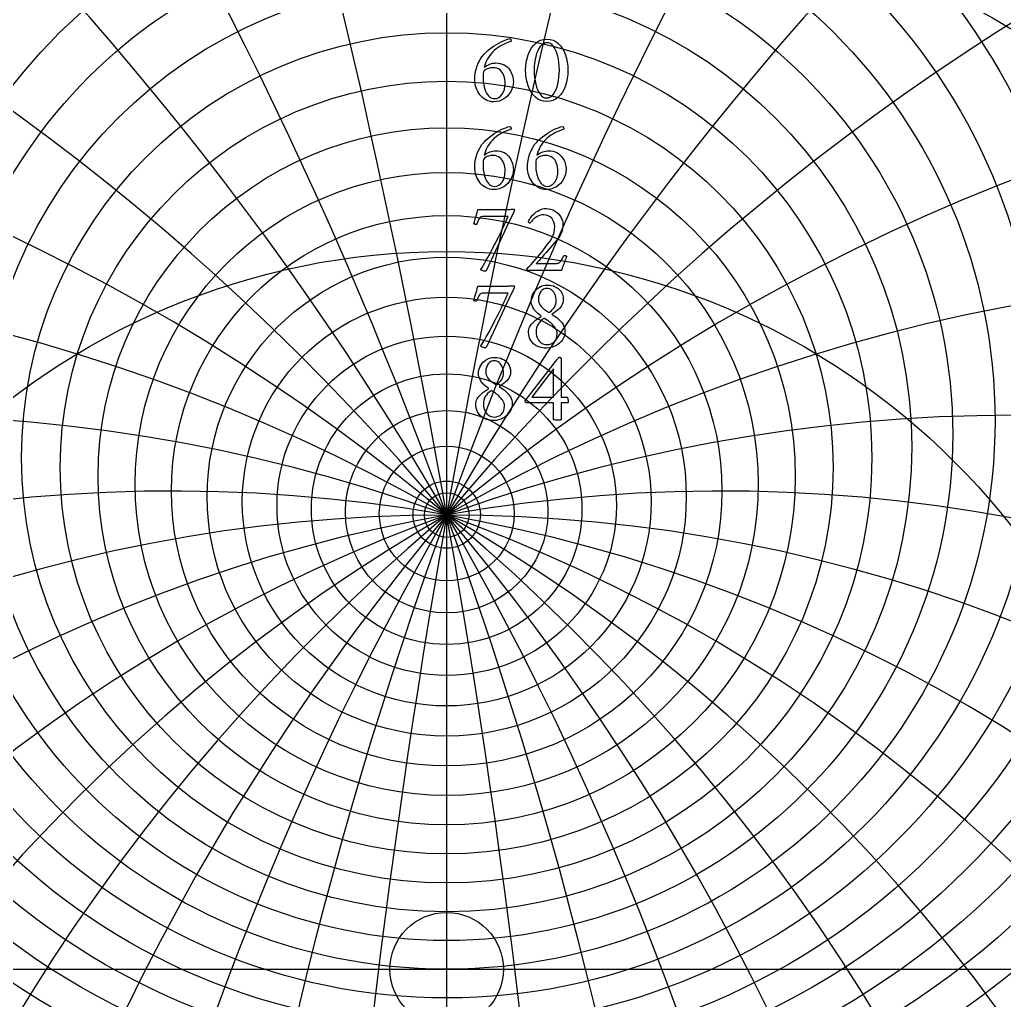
# Model space of a CAD drawing. Header units: millimetres. Extents: x -96 to 96, y -96 to 98.
# Drawn here: x -24.1 to 31.5, y -1.8 to 53.6 of the extents above; entities that cross this region are included whole.
import ezdxf

# ---------------------------------------------------------------- set-up
doc = ezdxf.new("R2010")
doc.units = ezdxf.units.MM
for name, color, linetype in [('CUT_INNER', 6, 'Continuous'), ('CUT_OUTER', 1, 'Continuous'), ('ENGRAVE', 7, 'Continuous'), ('ENGRAVE_FINE', 8, 'Continuous'), ('TEXT', 5, 'Continuous')]:
    doc.layers.add(name, color=color, linetype=linetype)

msp = doc.modelspace()

# ---------------------------------------------------------------- linework, layer by layer
at = {"layer": 'CUT_INNER'}
msp.add_circle((0, 0), 3.2, dxfattribs=at)
at = {"layer": 'CUT_OUTER'}
for centre, radius, start, end in [((-0.0002, -0.0002), 95.9249, 159.960768, 87.804282), ((-0.0008, 0.0006), 95.924, 92.195139, 159.961115)]:
    msp.add_arc(centre, radius, start, end, dxfattribs=at)
at = {"layer": 'ENGRAVE'}
for points in [[(0, -94.5), (0, 94.5)], [(-94.5, 0), (94.5, 0)]]:
    msp.add_lwpolyline(points, dxfattribs=at)
for centre, radius in [((0, 0), 94.5), ((0, 36.236), 44.3798), ((0, 0), 61.8587), ((0, 30.9293), 30.9293), ((0, 27.8049), 19.661), ((0, 0), 40.492), ((0, 26.1446), 9.5696), ((0, 25.6227), 1.26)]:
    msp.add_circle(centre, radius, dxfattribs=at)
for centre, radius, start, end in [((0, 45.2837), 61.8587, 146.97731, 33.02269), ((0, 61.8587), 87.4814, 193.623472, 346.376528), ((0, -61.8587), 87.4814, 45, 135), ((0, -61.8587), 87.4814, 45, 135)]:
    msp.add_arc(centre, radius, start, end, dxfattribs=at)
at = {"layer": 'ENGRAVE_FINE'}
for centre, radius in [((0, 39.2701), 50.7349), ((0, 37.6719), 47.4693), ((0, 34.9438), 41.4454), ((0, 33.7794), 38.6478), ((0, 32.7296), 35.9715), ((0, 31.7828), 33.4026), ((0, 30.1608), 28.5409), ((0, 29.4698), 26.228), ((0, 28.8504), 23.982), ((0, 28.2969), 21.7953), ((0, 27.3702), 17.5728), ((0, 26.9896), 15.5247), ((0, 26.66), 13.5115), ((0, 26.379), 11.528), ((0, 25.955), 7.6316), ((0, 25.8088), 5.7097), ((0, 25.7052), 3.7999), ((0, 25.6433), 1.898)]:
    msp.add_circle(centre, radius, dxfattribs=at)
for centre, radius, start, end in [((0, 41.0528), 54.2013, 104.56837, 75.43163), ((-496.1317, -61.8587), 503.7854, 4.150866, 17.902688), ((-496.1317, -61.8587), 503.7854, 4.150866, 17.902688), ((496.1317, -61.8587), 503.7854, 162.097312, 175.849134), ((496.1317, -61.8587), 503.7854, 162.097312, 175.849134), ((-240.3532, -61.8587), 255.7785, 8.354592, 35.979906), ((-240.3532, -61.8587), 255.7785, 8.354592, 35.979906), ((240.3532, -61.8587), 255.7785, 144.020094, 171.645408), ((240.3532, -61.8587), 255.7785, 144.020094, 171.645408), ((0, 43.0466), 57.8976, 131.640882, 48.359118), ((-151.5222, -61.8587), 174.9628, 12.666469, 54.396525), ((-151.5222, -61.8587), 174.9628, 12.666469, 54.396525), ((151.5222, -61.8587), 174.9628, 125.603475, 167.333531), ((151.5222, -61.8587), 174.9628, 125.603475, 167.333531), ((0, 47.8031), 66.1265, 158.934283, 21.065717), ((-104.2563, -61.8587), 136.0969, 17.146853, 73.284845), ((-104.2563, -61.8587), 136.0969, 17.146853, 73.284845), ((104.2563, -61.8587), 136.0969, 106.715155, 162.853147), ((104.2563, -61.8587), 136.0969, 106.715155, 162.853147), ((0, 50.6527), 70.7518, 169.07246, 10.92754), ((0, 53.8921), 75.7974, 178.031366, 1.968634), ((-73.4056, -61.8587), 114.1989, 21.864224, 92.68985), ((-73.4056, -61.8587), 114.1989, 21.864224, 92.68985), ((73.4056, -61.8587), 114.1989, 87.31015, 158.135776), ((73.4056, -61.8587), 114.1989, 87.31015, 158.135776), ((0, 57.5958), 81.3411, 186.147532, 353.852468), ((-50.5074, -61.8587), 101.0148, 26.898951, 108.68574), ((-50.5074, -61.8587), 101.0148, 26.898951, 108.68574), ((50.5074, -61.8587), 101.0148, 71.31426, 153.101049), ((50.5074, -61.8587), 101.0148, 71.31426, 153.101049), ((-31.8406, -61.8587), 93.0958, 32.348066, 118.786424), ((-31.8406, -61.8587), 93.0958, 32.348066, 118.786424), ((31.8406, -61.8587), 93.0958, 61.213576, 147.651934), ((31.8406, -61.8587), 93.0958, 61.213576, 147.651934), ((-15.4253, -61.8587), 88.831, 38.331472, 127.454375), ((-15.4253, -61.8587), 88.831, 38.331472, 127.454375), ((15.4253, -61.8587), 88.831, 52.545625, 141.668528), ((15.4253, -61.8587), 88.831, 52.545625, 141.668528)]:
    msp.add_arc(centre, radius, start, end, dxfattribs=at)
at = {"layer": 'TEXT'}
for points in [[(2.7608, 51.1246), (2.8976, 51.118), (3.0228, 51.098), (3.1365, 51.0649), (3.2387, 51.0184), (3.3302, 50.9616), (3.4119, 50.8975), (3.4839, 50.8261), (3.546, 50.7474), (3.5993, 50.6639), (3.6445, 50.5783), (3.6817, 50.4906), (3.7109, 50.4009), (3.7329, 50.3123), (3.7486, 50.2283), (3.7581, 50.1488), (3.7612, 50.0739), (3.7519, 49.9256), (3.7242, 49.7826), (3.6779, 49.6448), (3.6131, 49.5122), (3.5328, 49.3886), (3.4399, 49.2775), (3.3344, 49.179), (3.2163, 49.0931), (3.0879, 49.0234), (2.9515, 48.9736), (2.8071, 48.9438), (2.6546, 48.9338), (2.5347, 48.9406), (2.4206, 48.9611), (2.3125, 48.9951), (2.2103, 49.0428), (2.1148, 49.1017), (2.0266, 49.1692), (1.9457, 49.2456), (1.8722, 49.3306), (1.8064, 49.4227), (1.7486, 49.5199), (1.6988, 49.6225), (1.6571, 49.7302), (1.624, 49.8404), (1.6005, 49.9503), (1.5863, 50.0598), (1.5816, 50.1689), (1.59, 50.3757), (1.6151, 50.5769), (1.6571, 50.7725), (1.7157, 50.9625), (1.7905, 51.1438), (1.8806, 51.3132), (1.9861, 51.4707), (2.1069, 51.6164), (2.2084, 51.7205), (2.3172, 51.8204), (2.4334, 51.9161), (2.5568, 52.0076), (2.6847, 52.0939), (2.8139, 52.1739), (2.9446, 52.2476), (3.0766, 52.315), (3.207, 52.3747), (3.333, 52.4254), (3.4543, 52.4669), (3.5712, 52.4994), (3.589, 52.4954), (3.6033, 52.4833), (3.6141, 52.4633), (3.6215, 52.4351), (3.6264, 52.4053), (3.6299, 52.38), (3.632, 52.3592), (3.6327, 52.3429), (3.5431, 52.3122), (3.4475, 52.2759), (3.3461, 52.234), (3.2387, 52.1864), (3.1281, 52.132), (3.0172, 52.0691), (2.906, 51.9978), (2.7944, 51.9182), (2.6854, 51.8289), (2.582, 51.7289), (2.4842, 51.618), (2.392, 51.4962), (2.3078, 51.3623), (2.2341, 51.2147), (2.1709, 51.0535), (2.1181, 50.8787), (2.1929, 50.9341), (2.2718, 50.9828), (2.3549, 51.0249), (2.4423, 51.0603), (2.5292, 51.0884), (2.6113, 51.1085), (2.6885, 51.1206), (2.7608, 51.1246)], [(5.6446, 52.4659), (5.8299, 52.4509), (6.0002, 52.4058), (6.1554, 52.3307), (6.2957, 52.2256), (6.4204, 52.0955), (6.529, 51.9454), (6.6216, 51.7755), (6.6981, 51.5857), (6.758, 51.3811), (6.8008, 51.1672), (6.8264, 50.9438), (6.835, 50.711), (6.8263, 50.4782), (6.8001, 50.2548), (6.7564, 50.0409), (6.6953, 49.8364), (6.6176, 49.6464), (6.5241, 49.4759), (6.415, 49.325), (6.2901, 49.1937), (6.1502, 49.0873), (5.996, 49.0114), (5.8275, 48.9658), (5.6446, 48.9506), (5.4665, 48.9658), (5.3009, 49.0114), (5.1479, 49.0873), (5.0075, 49.1937), (4.8812, 49.325), (4.7707, 49.4759), (4.6758, 49.6464), (4.5967, 49.8364), (4.5344, 50.0409), (4.4898, 50.2548), (4.4631, 50.4782), (4.4542, 50.711), (4.4629, 50.9438), (4.4891, 51.1672), (4.5328, 51.3811), (4.5939, 51.5857), (4.6718, 51.7755), (4.7658, 51.9454), (4.8758, 52.0955), (5.0019, 52.2256), (5.1427, 52.3307), (5.2967, 52.4058), (5.464, 52.4509), (5.6446, 52.4659)], [(5.6725, 52.2647), (5.562, 52.2516), (5.4595, 52.2123), (5.365, 52.1468), (5.2785, 52.0551), (5.2008, 51.9414), (5.1325, 51.8099), (5.0737, 51.6606), (5.0243, 51.4934), (4.9851, 51.3125), (4.9572, 51.1218), (4.9404, 50.9213), (4.9348, 50.711), (4.9404, 50.503), (4.9572, 50.3037), (4.9851, 50.1132), (5.0243, 49.9314), (5.073, 49.7629), (5.1297, 49.6121), (5.1945, 49.4792), (5.2674, 49.3641), (5.3472, 49.2712), (5.4329, 49.2049), (5.5246, 49.165), (5.6222, 49.1518), (5.74, 49.1654), (5.8472, 49.2063), (5.9439, 49.2744), (6.0302, 49.3697), (6.1062, 49.4878), (6.172, 49.624), (6.2277, 49.7784), (6.2733, 49.951), (6.3088, 50.1364), (6.3341, 50.3296), (6.3493, 50.5304), (6.3544, 50.739), (6.3489, 50.9487), (6.3327, 51.1476), (6.3056, 51.3357), (6.2677, 51.513), (6.2202, 51.6761), (6.1643, 51.8218), (6.1001, 51.95), (6.0274, 52.0607), (5.9476, 52.1499), (5.8619, 52.2137), (5.7702, 52.2519), (5.6725, 52.2647)], [(2.0734, 50.6384), (2.0682, 50.5933), (2.0636, 50.5476), (2.0598, 50.5011), (2.0566, 50.4539), (2.0542, 50.4064), (2.0525, 50.3589), (2.0514, 50.3114), (2.0511, 50.2639), (2.0535, 50.1707), (2.0608, 50.0753), (2.0731, 49.9779), (2.0902, 49.8783), (2.1124, 49.7795), (2.1398, 49.6841), (2.1724, 49.5922), (2.2103, 49.5039), (2.2535, 49.4213), (2.3018, 49.3467), (2.3555, 49.2801), (2.4143, 49.2216), (2.4782, 49.174), (2.5471, 49.1399), (2.6208, 49.1195), (2.6993, 49.1127), (2.8247, 49.128), (2.9383, 49.1741), (3.0399, 49.251), (3.1297, 49.3586), (3.203, 49.4892), (3.2554, 49.6352), (3.2869, 49.7966), (3.2973, 49.9733), (3.293, 50.0886), (3.2799, 50.1997), (3.258, 50.3065), (3.2275, 50.4092), (3.1875, 50.5049), (3.1374, 50.5909), (3.0771, 50.667), (3.0067, 50.7334), (2.9253, 50.7872), (2.8321, 50.8256), (2.7269, 50.8486), (2.6099, 50.8563), (2.5497, 50.8541), (2.4863, 50.8473), (2.4197, 50.8359), (2.3501, 50.82), (2.2793, 50.795), (2.2096, 50.7564), (2.141, 50.7042), (2.0734, 50.6384)], [(2.7608, 46.173), (2.8976, 46.1664), (3.0228, 46.1465), (3.1365, 46.1133), (3.2387, 46.0669), (3.3302, 46.0101), (3.4119, 45.946), (3.4839, 45.8746), (3.546, 45.7958), (3.5993, 45.7123), (3.6445, 45.6268), (3.6817, 45.5391), (3.7109, 45.4493), (3.7329, 45.3608), (3.7486, 45.2768), (3.7581, 45.1973), (3.7612, 45.1224), (3.7519, 44.9741), (3.7242, 44.8311), (3.6779, 44.6933), (3.6131, 44.5607), (3.5328, 44.4371), (3.4399, 44.326), (3.3344, 44.2275), (3.2163, 44.1416), (3.0879, 44.0719), (2.9515, 44.0221), (2.8071, 43.9922), (2.6546, 43.9823), (2.5347, 43.9891), (2.4206, 44.0095), (2.3125, 44.0436), (2.2103, 44.0913), (2.1148, 44.1501), (2.0266, 44.2177), (1.9457, 44.294), (1.8722, 44.3791), (1.8064, 44.4711), (1.7486, 44.5684), (1.6988, 44.6709), (1.6571, 44.7787), (1.624, 44.8889), (1.6005, 44.9987), (1.5863, 45.1082), (1.5816, 45.2174), (1.59, 45.4242), (1.6151, 45.6254), (1.6571, 45.821), (1.7157, 46.011), (1.7905, 46.1923), (1.8806, 46.3617), (1.9861, 46.5192), (2.1069, 46.6649), (2.2084, 46.7689), (2.3172, 46.8688), (2.4334, 46.9645), (2.5568, 47.0561), (2.6847, 47.1423), (2.8139, 47.2223), (2.9446, 47.296), (3.0766, 47.3634), (3.207, 47.4232), (3.333, 47.4738), (3.4543, 47.5154), (3.5712, 47.5479), (3.589, 47.5439), (3.6033, 47.5318), (3.6141, 47.5117), (3.6215, 47.4836), (3.6264, 47.4537), (3.6299, 47.4284), (3.632, 47.4076), (3.6327, 47.3914), (3.5431, 47.3606), (3.4475, 47.3243), (3.3461, 47.2824), (3.2387, 47.2349), (3.1281, 47.1804), (3.0172, 47.1175), (2.906, 47.0463), (2.7944, 46.9666), (2.6854, 46.8774), (2.582, 46.7773), (2.4842, 46.6664), (2.392, 46.5447), (2.3078, 46.4107), (2.2341, 46.2632), (2.1709, 46.102), (2.1181, 45.9271), (2.1929, 45.9825), (2.2718, 46.0312), (2.3549, 46.0733), (2.4423, 46.1088), (2.5292, 46.1369), (2.6113, 46.157), (2.6885, 46.169), (2.7608, 46.173)], [(5.734, 46.173), (5.8708, 46.1664), (5.996, 46.1465), (6.1097, 46.1133), (6.2119, 46.0669), (6.3034, 46.0101), (6.3851, 45.946), (6.4571, 45.8746), (6.5192, 45.7958), (6.5725, 45.7123), (6.6177, 45.6268), (6.6549, 45.5391), (6.6841, 45.4493), (6.7061, 45.3608), (6.7218, 45.2768), (6.7313, 45.1973), (6.7344, 45.1224), (6.7251, 44.9741), (6.6974, 44.8311), (6.6511, 44.6933), (6.5863, 44.5607), (6.506, 44.4371), (6.413, 44.326), (6.3076, 44.2275), (6.1895, 44.1416), (6.0611, 44.0719), (5.9247, 44.0221), (5.7803, 43.9922), (5.6278, 43.9823), (5.5078, 43.9891), (5.3938, 44.0095), (5.2857, 44.0436), (5.1835, 44.0913), (5.088, 44.1501), (4.9998, 44.2177), (4.9189, 44.294), (4.8454, 44.3791), (4.7796, 44.4711), (4.7218, 44.5684), (4.672, 44.6709), (4.6302, 44.7787), (4.5972, 44.8889), (4.5737, 44.9987), (4.5595, 45.1082), (4.5548, 45.2174), (4.5632, 45.4242), (4.5883, 45.6254), (4.6302, 45.821), (4.6889, 46.011), (4.7637, 46.1923), (4.8538, 46.3617), (4.9593, 46.5192), (5.0801, 46.6649), (5.1816, 46.7689), (5.2904, 46.8688), (5.4066, 46.9645), (5.53, 47.0561), (5.6579, 47.1423), (5.7871, 47.2223), (5.9177, 47.296), (6.0498, 47.3634), (6.1802, 47.4232), (6.3062, 47.4738), (6.4275, 47.5154), (6.5444, 47.5479), (6.5622, 47.5439), (6.5765, 47.5318), (6.5873, 47.5117), (6.5947, 47.4836), (6.5996, 47.4537), (6.6031, 47.4284), (6.6052, 47.4076), (6.6059, 47.3914), (6.5163, 47.3606), (6.4207, 47.3243), (6.3193, 47.2824), (6.2119, 47.2349), (6.1013, 47.1804), (5.9904, 47.1175), (5.8791, 47.0463), (5.7675, 46.9666), (5.6586, 46.8774), (5.5552, 46.7773), (5.4574, 46.6664), (5.3652, 46.5447), (5.281, 46.4107), (5.2073, 46.2632), (5.1441, 46.102), (5.0913, 45.9271), (5.1661, 45.9825), (5.245, 46.0312), (5.3281, 46.0733), (5.4155, 46.1088), (5.5024, 46.1369), (5.5845, 46.157), (5.6617, 46.169), (5.734, 46.173)], [(2.0734, 45.6868), (2.0682, 45.6418), (2.0636, 45.596), (2.0598, 45.5496), (2.0566, 45.5024), (2.0542, 45.4549), (2.0525, 45.4074), (2.0514, 45.3599), (2.0511, 45.3124), (2.0535, 45.2191), (2.0608, 45.1238), (2.0731, 45.0263), (2.0902, 44.9268), (2.1124, 44.8279), (2.1398, 44.7326), (2.1724, 44.6407), (2.2103, 44.5523), (2.2535, 44.4697), (2.3018, 44.3951), (2.3555, 44.3286), (2.4143, 44.2701), (2.4782, 44.2224), (2.5471, 44.1884), (2.6208, 44.1679), (2.6993, 44.1611), (2.8247, 44.1765), (2.9383, 44.2226), (3.0399, 44.2994), (3.1297, 44.407), (3.203, 44.5377), (3.2554, 44.6837), (3.2869, 44.845), (3.2973, 45.0218), (3.293, 45.137), (3.2799, 45.2481), (3.258, 45.355), (3.2275, 45.4577), (3.1875, 45.5534), (3.1374, 45.6393), (3.0771, 45.7155), (3.0067, 45.7818), (2.9253, 45.8356), (2.8321, 45.8741), (2.7269, 45.8971), (2.6099, 45.9048), (2.5497, 45.9025), (2.4863, 45.8957), (2.4197, 45.8844), (2.3501, 45.8685), (2.2793, 45.8435), (2.2096, 45.8049), (2.141, 45.7527), (2.0734, 45.6868)], [(5.0466, 45.6868), (5.0414, 45.6418), (5.0368, 45.596), (5.033, 45.5496), (5.0298, 45.5024), (5.0274, 45.4549), (5.0256, 45.4074), (5.0246, 45.3599), (5.0243, 45.3124), (5.0267, 45.2191), (5.034, 45.1238), (5.0463, 45.0263), (5.0634, 44.9268), (5.0856, 44.8279), (5.113, 44.7326), (5.1456, 44.6407), (5.1835, 44.5523), (5.2267, 44.4697), (5.275, 44.3951), (5.3287, 44.3286), (5.3875, 44.2701), (5.4514, 44.2224), (5.5202, 44.1884), (5.5939, 44.1679), (5.6725, 44.1611), (5.7979, 44.1765), (5.9115, 44.2226), (6.0131, 44.2994), (6.1029, 44.407), (6.1762, 44.5377), (6.2286, 44.6837), (6.2601, 44.845), (6.2705, 45.0218), (6.2662, 45.137), (6.2531, 45.2481), (6.2312, 45.355), (6.2007, 45.4577), (6.1607, 45.5534), (6.1106, 45.6393), (6.0503, 45.7155), (5.9799, 45.7818), (5.8985, 45.8356), (5.8053, 45.8741), (5.7001, 45.8971), (5.5831, 45.9048), (5.5229, 45.9025), (5.4595, 45.8957), (5.3929, 45.8844), (5.3232, 45.8685), (5.2525, 45.8435), (5.1828, 45.8049), (5.1142, 45.7527), (5.0466, 45.6868)], [(3.4091, 42.8624), (3.4633, 42.8629), (3.5195, 42.8645), (3.5778, 42.8671), (3.6383, 42.8708), (3.6934, 42.8744), (3.7361, 42.8771), (3.7661, 42.8786), (3.7836, 42.8791), (3.7982, 42.876), (3.8087, 42.8666), (3.815, 42.8509), (3.8171, 42.8288), (3.8139, 42.7983), (3.8045, 42.7625), (3.7888, 42.7214), (3.7668, 42.6752), (3.7413, 42.6254), (3.7151, 42.5739), (3.6882, 42.5206), (3.6606, 42.4656), (2.2243, 39.3974), (2.2145, 39.39), (2.202, 39.3848), (2.1866, 39.3817), (2.1684, 39.3806), (2.1359, 39.3825), (2.1, 39.3883), (2.0605, 39.3979), (2.0175, 39.4114), (1.9784, 39.4272), (1.9505, 39.4442), (1.9337, 39.4622), (1.9281, 39.4812), (1.9997, 39.593), (2.0748, 39.7159), (2.1534, 39.8501), (2.2355, 39.9954), (2.3198, 40.1484), (2.4052, 40.3055), (2.4917, 40.4669), (2.5792, 40.6325), (2.6662, 40.7994), (2.751, 40.965), (2.8338, 41.1292), (2.9145, 41.292), (2.9921, 41.4504), (3.0654, 41.6014), (3.1346, 41.7452), (3.1995, 41.8816), (3.2593, 42.0077), (3.3127, 42.1205), (3.3599, 42.22), (3.4007, 42.3063), (3.4337, 42.376), (3.4573, 42.4258), (3.4715, 42.4556), (3.4762, 42.4656), (2.0902, 42.4656), (2.014, 42.4593), (1.9477, 42.4404), (1.8911, 42.409), (1.8443, 42.365), (1.8038, 42.3074), (1.766, 42.235), (1.7311, 42.1481), (1.699, 42.0464), (1.6927, 42.0318), (1.6794, 42.0213), (1.6591, 42.015), (1.6319, 42.0129), (1.6223, 42.0136), (1.6102, 42.0157), (1.5958, 42.0192), (1.5788, 42.0241), (1.5619, 42.0297), (1.5474, 42.0353), (1.5353, 42.0408), (1.5257, 42.0464), (1.5615, 42.1587), (1.5963, 42.2721), (1.63, 42.3865), (1.6626, 42.5019), (1.6925, 42.6114), (1.7178, 42.708), (1.7386, 42.7917), (1.7549, 42.8624)], [(6.7679, 40.2245), (6.7396, 40.1552), (6.7106, 40.0813), (6.681, 40.0029), (6.6506, 39.9199), (6.6205, 39.8363), (6.5919, 39.7558), (6.5646, 39.6784), (6.5388, 39.6042), (6.5157, 39.5374), (6.4969, 39.4826), (6.4822, 39.4396), (6.4717, 39.4086), (4.5827, 39.4086), (4.5742, 39.415), (4.5653, 39.4232), (4.556, 39.4332), (4.5464, 39.4449), (4.5379, 39.4569), (4.5317, 39.4679), (4.5281, 39.4779), (4.5269, 39.4868), (4.6421, 39.6167), (4.7588, 39.7495), (4.8768, 39.885), (4.9963, 40.0233), (5.1151, 40.1627), (5.231, 40.3014), (5.3442, 40.4393), (5.4546, 40.5766), (5.5597, 40.7107), (5.6572, 40.8393), (5.7469, 40.9622), (5.829, 41.0796), (5.9053, 41.1987), (5.9666, 41.3101), (6.0129, 41.4139), (6.0442, 41.5099), (6.065, 41.6032), (6.0798, 41.6985), (6.0887, 41.796), (6.0917, 41.8955), (6.081, 42.0297), (6.0491, 42.1526), (5.9958, 42.2644), (5.9212, 42.365), (5.8302, 42.4481), (5.7277, 42.5075), (5.6137, 42.5431), (5.4881, 42.555), (5.3826, 42.5491), (5.2841, 42.5313), (5.1926, 42.5016), (5.1081, 42.46), (5.0309, 42.4114), (4.9614, 42.3608), (4.8996, 42.3081), (4.8454, 42.2532), (4.7993, 42.2008), (4.7616, 42.1554), (4.7322, 42.117), (4.7113, 42.0856), (4.6943, 42.0878), (4.6771, 42.0946), (4.6594, 42.106), (4.6414, 42.1219), (4.6255, 42.1388), (4.6142, 42.1533), (4.6074, 42.1654), (4.6051, 42.175), (4.6171, 42.2045), (4.6365, 42.2427), (4.6633, 42.2897), (4.6973, 42.3454), (4.7387, 42.4062), (4.7874, 42.4684), (4.8435, 42.5319), (4.9069, 42.5969), (4.9766, 42.6601), (5.0515, 42.7185), (5.1317, 42.7719), (5.2171, 42.8205), (5.3077, 42.8608), (5.4036, 42.8896), (5.5047, 42.9069), (5.6111, 42.9127), (5.7394, 42.9045), (5.8619, 42.8798), (5.9783, 42.8388), (6.0889, 42.7813), (6.1909, 42.711), (6.2817, 42.6311), (6.3613, 42.5419), (6.4298, 42.4432), (6.4848, 42.3381), (6.5241, 42.2295), (6.5477, 42.1173), (6.5556, 42.0017), (6.5503, 41.8861), (6.5346, 41.774), (6.5084, 41.6654), (6.4717, 41.5602), (6.426, 41.4586), (6.3725, 41.3604), (6.3114, 41.2658), (6.2426, 41.1746), (6.145, 41.0553), (6.0421, 40.9322), (5.934, 40.8052), (5.8206, 40.6744), (5.7062, 40.5438), (5.595, 40.4173), (5.4869, 40.2951), (5.3819, 40.177), (5.2838, 40.0668), (5.1961, 39.9681), (5.1189, 39.881), (5.0522, 39.8054), (6.1364, 39.8054), (6.2138, 39.8118), (6.2838, 39.8312), (6.3465, 39.8635), (6.4019, 39.9087), (6.4527, 39.9673), (6.5018, 40.0394), (6.5491, 40.1251), (6.5947, 40.2245), (6.6027, 40.2392), (6.6156, 40.2497), (6.6334, 40.2559), (6.6562, 40.258), (6.6659, 40.2573), (6.6785, 40.2552), (6.6939, 40.2518), (6.712, 40.2469), (6.7302, 40.2413), (6.7456, 40.2357), (6.7581, 40.2301), (6.7679, 40.2245)], [(3.4091, 38.5419), (3.4633, 38.5424), (3.5195, 38.544), (3.5778, 38.5466), (3.6383, 38.5502), (3.6934, 38.5539), (3.7361, 38.5565), (3.7661, 38.5581), (3.7836, 38.5586), (3.7982, 38.5555), (3.8087, 38.546), (3.815, 38.5303), (3.8171, 38.5083), (3.8139, 38.4778), (3.8045, 38.442), (3.7888, 38.4009), (3.7668, 38.3546), (3.7413, 38.3049), (3.7151, 38.2533), (3.6882, 38.2001), (3.6606, 38.1451), (2.2243, 35.0769), (2.2145, 35.0695), (2.202, 35.0643), (2.1866, 35.0611), (2.1684, 35.0601), (2.1359, 35.062), (2.1, 35.0678), (2.0605, 35.0774), (2.0175, 35.0908), (1.9784, 35.1067), (1.9505, 35.1237), (1.9337, 35.1416), (1.9281, 35.1607), (1.9997, 35.2725), (2.0748, 35.3954), (2.1534, 35.5295), (2.2355, 35.6748), (2.3198, 35.8278), (2.4052, 35.985), (2.4917, 36.1464), (2.5792, 36.312), (2.6662, 36.4789), (2.751, 36.6445), (2.8338, 36.8087), (2.9145, 36.9714), (2.9921, 37.1298), (3.0654, 37.2809), (3.1346, 37.4246), (3.1995, 37.561), (3.2593, 37.6871), (3.3127, 37.8), (3.3599, 37.8995), (3.4007, 37.9858), (3.4337, 38.0555), (3.4573, 38.1052), (3.4715, 38.1351), (3.4762, 38.1451), (2.0902, 38.1451), (2.014, 38.1388), (1.9477, 38.1199), (1.8911, 38.0885), (1.8443, 38.0445), (1.8038, 37.9868), (1.766, 37.9145), (1.7311, 37.8275), (1.699, 37.7259), (1.6927, 37.7112), (1.6794, 37.7008), (1.6591, 37.6945), (1.6319, 37.6924), (1.6223, 37.6931), (1.6102, 37.6952), (1.5958, 37.6987), (1.5788, 37.7035), (1.5619, 37.7091), (1.5474, 37.7147), (1.5353, 37.7203), (1.5257, 37.7259), (1.5615, 37.8382), (1.5963, 37.9515), (1.63, 38.0659), (1.6626, 38.1814), (1.6925, 38.2909), (1.7178, 38.3875), (1.7386, 38.4711), (1.7549, 38.5419)], [(5.6725, 38.5977), (5.7929, 38.5918), (5.908, 38.574), (6.0178, 38.5443), (6.1224, 38.5027), (6.2194, 38.45), (6.3062, 38.3868), (6.3828, 38.3131), (6.4494, 38.2289), (6.5032, 38.1346), (6.5416, 38.0305), (6.5646, 37.9166), (6.5723, 37.793), (6.566, 37.6903), (6.5472, 37.5946), (6.5157, 37.5058), (6.4717, 37.4241), (6.4188, 37.3487), (6.3607, 37.2788), (6.2973, 37.2145), (6.2286, 37.1559), (6.1582, 37.1021), (6.0896, 37.0525), (6.0227, 37.0071), (5.9576, 36.9658), (5.9429, 36.9596), (5.938, 36.9519), (5.9429, 36.9428), (5.9576, 36.9323), (6.0412, 36.8841), (6.1245, 36.8289), (6.2075, 36.7667), (6.2901, 36.6976), (6.369, 36.6228), (6.441, 36.5439), (6.506, 36.4608), (6.5639, 36.3734), (6.6116, 36.283), (6.6457, 36.1904), (6.6661, 36.0957), (6.6729, 35.999), (6.6638, 35.8656), (6.6366, 35.7391), (6.5912, 35.6197), (6.5276, 35.5072), (6.4492, 35.404), (6.3593, 35.3123), (6.2578, 35.2321), (6.1448, 35.1635), (6.0238, 35.1085), (5.8982, 35.0692), (5.7681, 35.0456), (5.6334, 35.0377), (5.4893, 35.0447), (5.3533, 35.0657), (5.2253, 35.1006), (5.1053, 35.1495), (4.9958, 35.211), (4.8992, 35.2836), (4.8155, 35.3675), (4.7448, 35.4625), (4.6886, 35.5669), (4.6484, 35.679), (4.6243, 35.7988), (4.6163, 35.9263), (4.6212, 36.0137), (4.6358, 36.0968), (4.6603, 36.1757), (4.6945, 36.2505), (4.7361, 36.321), (4.7825, 36.3874), (4.8339, 36.4496), (4.8901, 36.5076), (4.949, 36.5614), (5.0082, 36.611), (5.0677, 36.6564), (5.1276, 36.6976), (5.1851, 36.735), (5.2373, 36.7688), (5.2843, 36.7992), (5.326, 36.8261), (5.3344, 36.8342), (5.3372, 36.8415), (5.3344, 36.8481), (5.326, 36.8541), (5.2689, 36.8913), (5.2094, 36.9358), (5.1474, 36.9877), (5.0829, 37.0469), (5.0197, 37.1124), (4.9614, 37.1831), (4.9079, 37.2591), (4.8594, 37.3403), (4.819, 37.4262), (4.7902, 37.5163), (4.7729, 37.6106), (4.7672, 37.7091), (4.775, 37.8244), (4.7986, 37.9355), (4.8379, 38.0424), (4.8929, 38.1451), (4.9609, 38.2409), (5.0389, 38.3274), (5.1271, 38.4044), (5.2254, 38.472), (5.3309, 38.527), (5.4406, 38.5663), (5.5545, 38.5899), (5.6725, 38.5977)], [(5.6446, 38.4077), (5.5505, 38.3965), (5.4637, 38.363), (5.3842, 38.3071), (5.3121, 38.2289), (5.2522, 38.1353), (5.2094, 38.0333), (5.1837, 37.9229), (5.1751, 37.8041), (5.1813, 37.7048), (5.1996, 37.6134), (5.2302, 37.5301), (5.2729, 37.4549), (5.3241, 37.3869), (5.3798, 37.3256), (5.4401, 37.2709), (5.5049, 37.2229), (5.5698, 37.18), (5.6306, 37.1405), (5.6872, 37.1045), (5.7396, 37.072), (5.7459, 37.0696), (5.7536, 37.0678), (5.7627, 37.0668), (5.7731, 37.0664), (5.7756, 37.0664), (5.7773, 37.0664), (5.7784, 37.0664), (5.7787, 37.0664), (5.7868, 37.0668), (5.7941, 37.0678), (5.8007, 37.0696), (5.8067, 37.072), (5.8863, 37.1314), (5.9576, 37.1978), (6.0204, 37.2711), (6.0749, 37.3515), (6.1189, 37.4388), (6.1504, 37.5331), (6.1692, 37.6344), (6.1755, 37.7427), (6.1715, 37.823), (6.1595, 37.9019), (6.1394, 37.9795), (6.1113, 38.0556), (6.0758, 38.1279), (6.0337, 38.194), (5.985, 38.2537), (5.9296, 38.3071), (5.8678, 38.3511), (5.7997, 38.3826), (5.7253, 38.4014), (5.6446, 38.4077)], [(5.6446, 35.2333), (5.7719, 35.2438), (5.8856, 35.2753), (5.9857, 35.3276), (6.0721, 35.401), (6.1418, 35.4915), (6.1916, 35.5952), (6.2215, 35.7122), (6.2314, 35.8425), (6.2255, 35.9251), (6.2077, 36.0053), (6.178, 36.083), (6.1364, 36.1583), (6.0868, 36.2302), (6.033, 36.298), (5.975, 36.3616), (5.9129, 36.4209), (5.8496, 36.4756), (5.7885, 36.525), (5.7295, 36.5692), (5.6725, 36.6082), (5.6219, 36.641), (5.5817, 36.6668), (5.552, 36.6857), (5.5328, 36.6976), (5.5223, 36.7025), (5.5133, 36.706), (5.5056, 36.7081), (5.4993, 36.7088), (5.4916, 36.7084), (5.4853, 36.7074), (5.4804, 36.7056), (5.4769, 36.7032), (5.3727, 36.6309), (5.2834, 36.5537), (5.2092, 36.4716), (5.15, 36.3846), (5.1048, 36.29), (5.0725, 36.1848), (5.0531, 36.0692), (5.0466, 35.9431), (5.0522, 35.8353), (5.069, 35.7356), (5.0969, 35.6439), (5.136, 35.5603), (5.1837, 35.4854), (5.2373, 35.4199), (5.2969, 35.3638), (5.3624, 35.3172), (5.4314, 35.2805), (5.5014, 35.2543), (5.5725, 35.2386), (5.6446, 35.2333)], [(2.6993, 34.5163), (2.8197, 34.5104), (2.9348, 34.4925), (3.0446, 34.4629), (3.1492, 34.4213), (3.2462, 34.3685), (3.333, 34.3053), (3.4096, 34.2316), (3.4762, 34.1474), (3.53, 34.0531), (3.5684, 33.949), (3.5914, 33.8352), (3.5991, 33.7115), (3.5928, 33.6088), (3.574, 33.5131), (3.5425, 33.4244), (3.4985, 33.3427), (3.4456, 33.2672), (3.3875, 33.1974), (3.3241, 33.1331), (3.2554, 33.0744), (3.185, 33.0206), (3.1164, 32.971), (3.0495, 32.9256), (2.9844, 32.8844), (2.9697, 32.8781), (2.9648, 32.8704), (2.9697, 32.8613), (2.9844, 32.8509), (3.068, 32.8027), (3.1513, 32.7475), (3.2343, 32.6853), (3.3169, 32.6161), (3.3958, 32.5414), (3.4678, 32.4624), (3.5328, 32.3793), (3.5907, 32.292), (3.6384, 32.2015), (3.6725, 32.109), (3.6929, 32.0143), (3.6997, 31.9175), (3.6906, 31.7841), (3.6634, 31.6577), (3.618, 31.5382), (3.5544, 31.4257), (3.476, 31.3225), (3.3861, 31.2308), (3.2846, 31.1507), (3.1716, 31.082), (3.0506, 31.027), (2.925, 30.9877), (2.7949, 30.9641), (2.6602, 30.9563), (2.5161, 30.9633), (2.3801, 30.9842), (2.2521, 31.0192), (2.1321, 31.0681), (2.0226, 31.1295), (1.926, 31.2022), (1.8424, 31.286), (1.7716, 31.381), (1.7154, 31.4855), (1.6752, 31.5976), (1.6511, 31.7174), (1.6431, 31.8449), (1.648, 31.9322), (1.6626, 32.0153), (1.6871, 32.0943), (1.7213, 32.169), (1.7629, 32.2396), (1.8093, 32.306), (1.8607, 32.3681), (1.9169, 32.4261), (1.9758, 32.4799), (2.035, 32.5295), (2.0945, 32.5749), (2.1544, 32.6161), (2.2119, 32.6535), (2.2641, 32.6874), (2.3111, 32.7178), (2.3528, 32.7447), (2.3612, 32.7527), (2.364, 32.76), (2.3612, 32.7667), (2.3528, 32.7726), (2.2957, 32.8098), (2.2362, 32.8544), (2.1742, 32.9062), (2.1097, 32.9654), (2.0465, 33.0309), (1.9882, 33.1017), (1.9347, 33.1776), (1.8862, 33.2588), (1.8458, 33.3448), (1.817, 33.4349), (1.7997, 33.5292), (1.794, 33.6277), (1.8018, 33.743), (1.8254, 33.854), (1.8647, 33.9609), (1.9197, 34.0636), (1.9877, 34.1595), (2.0657, 34.2459), (2.1539, 34.323), (2.2523, 34.3905), (2.3577, 34.4456), (2.4674, 34.4849), (2.5813, 34.5084), (2.6993, 34.5163)], [(6.3711, 34.5219), (6.3919, 34.5198), (6.4096, 34.5135), (6.424, 34.503), (6.4354, 34.4884), (6.444, 34.4716), (6.4501, 34.4548), (6.4537, 34.4381), (6.455, 34.4213), (6.455, 32.2696), (6.7791, 32.2696), (6.7927, 32.2654), (6.8057, 32.2529), (6.8179, 32.2319), (6.8294, 32.2026), (6.8392, 32.1676), (6.8462, 32.1299), (6.8504, 32.0894), (6.8518, 32.0461), (6.8507, 32.0174), (6.8476, 31.993), (6.8423, 31.9727), (6.835, 31.9567), (6.455, 31.9567), (6.455, 31.001), (6.4527, 31.0001), (6.4459, 30.9975), (6.4345, 30.9931), (6.4186, 30.987), (6.3926, 30.9809), (6.3509, 30.9765), (6.2934, 30.9739), (6.2202, 30.9731), (6.1347, 30.9758), (6.0735, 30.9842), (6.0369, 30.9982), (6.0246, 31.0178), (6.0246, 31.9567), (4.4877, 31.9567), (4.4746, 31.9659), (4.4633, 31.9769), (4.4537, 31.9897), (4.4458, 32.0042), (4.4397, 32.019), (4.4353, 32.0328), (4.4327, 32.0456), (4.4318, 32.0573), (6.2091, 34.3822), (6.2244, 34.4002), (6.2426, 34.4206), (6.2635, 34.4435), (6.2873, 34.4688), (6.3114, 34.492), (6.3334, 34.5086), (6.3533, 34.5186), (6.3711, 34.5219)], [(2.6714, 34.3263), (2.5773, 34.3151), (2.4905, 34.2816), (2.411, 34.2257), (2.3389, 34.1474), (2.279, 34.0538), (2.2362, 33.9518), (2.2105, 33.8415), (2.202, 33.7227), (2.2081, 33.6233), (2.2264, 33.532), (2.257, 33.4487), (2.2998, 33.3734), (2.3509, 33.3055), (2.4066, 33.2442), (2.4669, 33.1895), (2.5317, 33.1415), (2.5967, 33.0985), (2.6574, 33.059), (2.714, 33.0231), (2.7664, 32.9906), (2.7727, 32.9881), (2.7804, 32.9864), (2.7895, 32.9853), (2.7999, 32.985), (2.8024, 32.985), (2.8041, 32.985), (2.8052, 32.985), (2.8055, 32.985), (2.8136, 32.9853), (2.8209, 32.9864), (2.8275, 32.9881), (2.8335, 32.9906), (2.9131, 33.05), (2.9844, 33.1163), (3.0472, 33.1897), (3.1017, 33.27), (3.1457, 33.3573), (3.1772, 33.4516), (3.196, 33.5529), (3.2023, 33.6612), (3.1983, 33.7416), (3.1863, 33.8205), (3.1662, 33.898), (3.1381, 33.9742), (3.1026, 34.0465), (3.0605, 34.1125), (3.0118, 34.1722), (2.9564, 34.2257), (2.8946, 34.2697), (2.8265, 34.3011), (2.7521, 34.32), (2.6714, 34.3263)], [(6.0246, 33.868), (4.8007, 32.2696), (6.0246, 32.2696)], [(2.6714, 31.1519), (2.7987, 31.1624), (2.9124, 31.1938), (3.0125, 31.2462), (3.0989, 31.3196), (3.1686, 31.41), (3.2184, 31.5138), (3.2483, 31.6308), (3.2582, 31.7611), (3.2523, 31.8437), (3.2345, 31.9238), (3.2048, 32.0016), (3.1632, 32.0768), (3.1136, 32.1488), (3.0598, 32.2165), (3.0018, 32.2801), (2.9397, 32.3395), (2.8764, 32.3942), (2.8153, 32.4436), (2.7563, 32.4878), (2.6993, 32.5267), (2.6487, 32.5595), (2.6085, 32.5854), (2.5788, 32.6043), (2.5596, 32.6161), (2.5492, 32.621), (2.5401, 32.6245), (2.5324, 32.6266), (2.5261, 32.6273), (2.5184, 32.627), (2.5121, 32.6259), (2.5072, 32.6242), (2.5037, 32.6217), (2.3995, 32.5494), (2.3102, 32.4722), (2.236, 32.3901), (2.1768, 32.3032), (2.1316, 32.2085), (2.0993, 32.1034), (2.0799, 31.9878), (2.0734, 31.8617), (2.079, 31.7539), (2.0958, 31.6542), (2.1237, 31.5625), (2.1628, 31.4788), (2.2105, 31.4039), (2.2641, 31.3384), (2.3237, 31.2824), (2.3892, 31.2357), (2.4582, 31.199), (2.5282, 31.1729), (2.5993, 31.1571), (2.6714, 31.1519)]]:
    msp.add_lwpolyline(points, close=True, dxfattribs=at)

doc.saveas('drawing.dxf')
